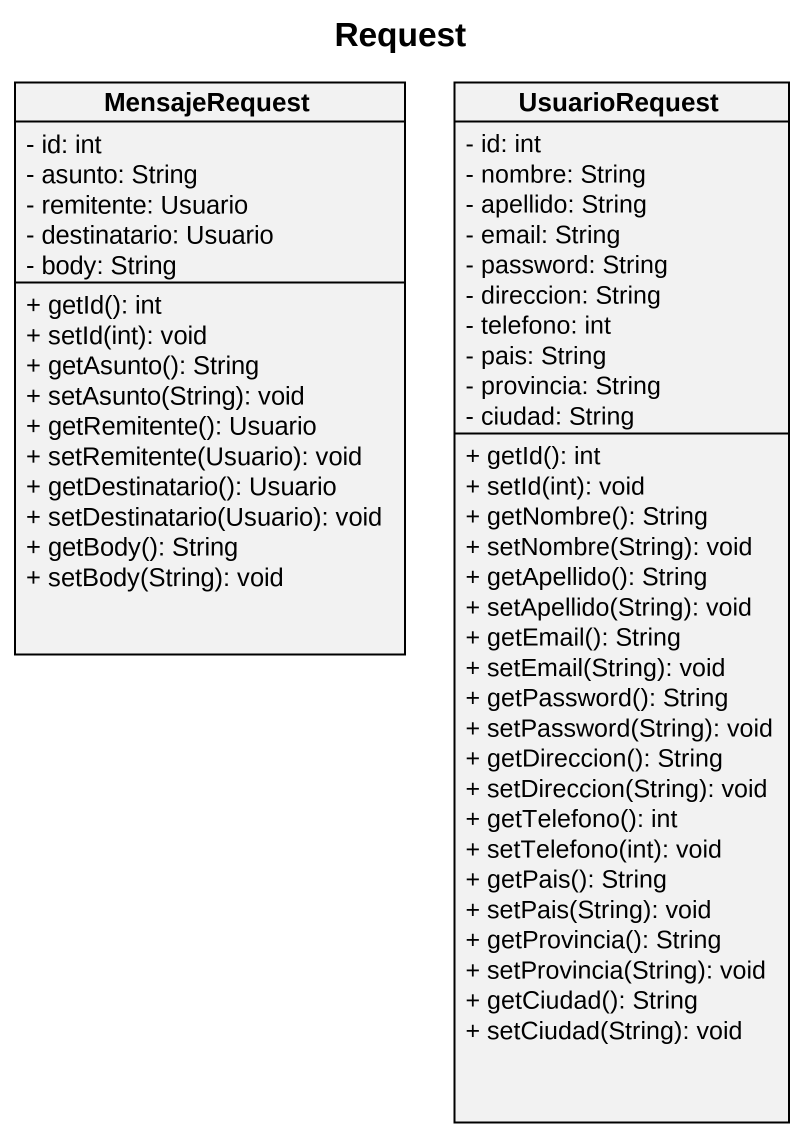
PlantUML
@startuml
title Request
hide circle
hide empty members
skinparam classAttributeIconSize 0
class MensajeRequest {
  - id: int
  - asunto: String
  - remitente: Usuario
  - destinatario: Usuario
  - body: String
  + getId(): int
  + setId(int): void
  + getAsunto(): String
  + setAsunto(String): void
  + getRemitente(): Usuario
  + setRemitente(Usuario): void
  + getDestinatario(): Usuario
  + setDestinatario(Usuario): void
  + getBody(): String
  + setBody(String): void
}
class UsuarioRequest {
  - id: int
  - nombre: String
  - apellido: String
  - email: String
  - password: String
  - direccion: String
  - telefono: int
  - pais: String
  - provincia: String
  - ciudad: String
  + getId(): int
  + setId(int): void
  + getNombre(): String
  + setNombre(String): void
  + getApellido(): String
  + setApellido(String): void
  + getEmail(): String
  + setEmail(String): void
  + getPassword(): String
  + setPassword(String): void
  + getDireccion(): String
  + setDireccion(String): void
  + getTelefono(): int
  + setTelefono(int): void
  + getPais(): String
  + setPais(String): void
  + getProvincia(): String
  + setProvincia(String): void
  + getCiudad(): String
  + setCiudad(String): void
}
@enduml
